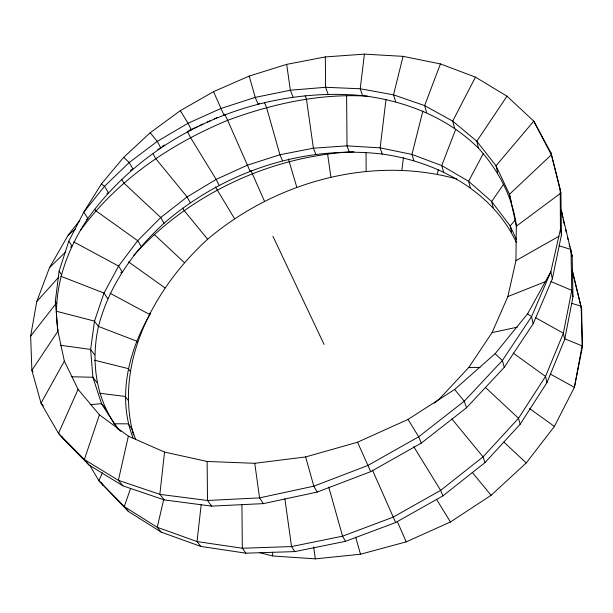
<?xml version="1.0" encoding="UTF-8"?>
<svg xmlns="http://www.w3.org/2000/svg" width="613" height="613" viewBox="0 0 613 613"><rect width="100%" height="100%" fill="white"/><g stroke="black" fill="none" stroke-linecap="round" stroke-linejoin="round"><path stroke-width="0.92" d="M434.333 403.101L438.785 399.599L468.792 367.455L492.063 332.614L507.87 296.539L515.931 260.648L516.322 226.212L509.464 194.306L496.024 165.771L476.799 141.235L452.7 121.098L424.64 105.605L393.531 94.839L360.245 88.77L325.595 87.291L290.347 90.241L255.23 97.39L220.91 108.493L188.045 123.267L157.265 141.396L129.213 162.529L104.517 186.268L83.805 212.152L68.786 241.208L59.093 271.23L55.316 301.481L57.936 331.158L64.35 361.111L78.081 389.385L99.421 414.809L128.37 436.134L164.552 452.08L207.133 461.466L254.763 463.305L305.634 456.953L357.532 442.218L408.013 419.438L454.616 389.485L495.097 353.716L527.601 313.825L550.857 271.697L560.435 229.3L560.228 189.294L550.995 152.928L533.77 121.136L506.989 96.172L475.45 77.131L440.425 63.921L403.063 56.35L364.398 54.136L325.334 56.925L286.692 64.365L249.2 76.073L213.531 91.651L180.322 110.677L150.17 132.737L123.665 157.349L101.36 184.007L83.805 212.152L87.858 218.435C65.775 251.491 51.906 291.083 57.936 331.158L31.884 370.336L41.025 403.162L58.48 433.345L63.208 438.893L89.038 465.052L122.952 485.841L164.223 499.909L211.6 506.116L263.337 503.625L317.205 492.078L370.719 471.65L421.284 443.115L466.493 407.768L504.284 367.325L533.187 323.718L552.328 278.938L561.462 234.84L560.895 193.034L560.228 189.294M133.473 435.008C113.734 362.222 154.859 287.236 207.615 239.262C274.984 182.153 370.551 155.097 456.716 178.981M164.552 452.08L159.847 494.354L164.223 499.909M201.202 504.66L197.003 541.563L200.842 546.444L245.928 553.179L294.838 551.593L345.517 541.325L395.653 522.521L442.892 495.886L485.013 462.593L520.169 424.227L546.98 382.581L564.665 339.533L572.979 296.853L572.174 256.104L561.669 211.853L560.405 209.347M364.398 54.136L360.245 88.77L362.559 95.651C405.438 100.877 447.559 117.474 478.538 148.269C498.446 170.192 512.813 197.164 516.537 226.772M385.983 99.704L380.137 147.871L382.221 154.07C436.709 161.564 492.331 190.85 516.292 242.388M401.898 170.153L403.461 157.403M118.439 429.008C95.85 400.32 90.655 361.655 98.432 326.629C108.746 286.194 133.458 251.085 164.046 223.27C223.255 171.747 303.925 144.676 382.221 154.07M133.151 438.195C117.106 397.469 128.439 351.18 149.917 314.622L150.216 312.753M33.041 371.739L31.884 370.336L30.65 336.1L36.757 301.55L49.507 267.643L68.173 235.162L79.805 220.335M572.304 270.187L581.645 309.082L582.35 347.349L574.396 387.339L554.382 426.426L526.245 462.961L491.082 495.296L450.44 521.977L406.22 541.861L360.49 554.236L315.327 558.864L272.639 555.96L259.774 552.673M128.37 436.134L118.386 480.316L122.952 485.841M163.732 499.334L157.242 527.303L161.265 532.168L200.842 546.444M403.063 56.35L393.531 94.839L395.676 101.781M422.878 111.007L411.959 154.422L413.89 160.66M437.299 173.9L438.471 169.311M99.421 414.809L84.349 459.528L89.038 465.052M130.531 488.584L124.263 506.576L128.408 511.457L161.265 532.168M440.425 63.921L424.64 105.605L426.633 112.593M455.796 129.136L441.72 165.571L443.513 171.847M78.081 389.385L58.48 433.345L84.349 459.528L118.386 480.316L159.847 494.354L207.501 500.484L259.56 497.879L313.818 486.17L367.731 465.551L418.694 436.785L464.271 401.193L502.384 360.505L531.54 316.676L550.857 271.697L552.328 278.938M102.455 472.853L98.831 480.653L128.408 511.457M475.45 77.131L452.7 121.098L454.555 128.125M483.266 153.641L468.585 181.302L470.24 187.601M64.35 361.111L41.025 403.162L43.385 405.959M506.989 96.172L476.799 141.235L478.538 148.269M503.641 184.222L491.672 201.508L493.227 207.799M80.793 229.952C117.52 179.862 170.721 143.886 227.645 120.332C272.164 103.819 319.733 93.268 367.417 96.172M30.65 336.1L56.442 303.014L55.316 301.481M515.165 220.19L510.123 225.898L511.594 232.166M36.757 301.55L58.764 277.107M133.741 255.284C189.639 193.716 270.854 155.878 353.816 151.695M49.507 267.643L65.829 251.813M70.595 247.192L71.951 245.874L68.786 241.208M68.173 235.162L75.468 228.963M86.402 219.676L87.858 218.435C149.296 133.082 258.288 85.881 362.559 95.651M516.322 226.212L560.895 193.034L550.995 152.928M106.892 193.716L108.378 192.605L104.517 186.268L101.36 184.007M120.707 272.793L122.232 271.712L118.593 266.065L73.813 241.936M130.523 170.445L132.883 168.927L129.213 162.529L123.665 157.349M162.077 146.507L164.522 145.036M515.931 260.648L558.979 236.243M157.671 149.511L160.736 147.856L157.265 141.396L150.17 132.737M259.743 103.206L258.104 104.057L255.23 97.39L249.2 76.073M189.08 130.492L197.777 126.485M199.516 125.688L202.995 124.087M207.347 122.087L209.952 120.884M214.305 118.884L217.784 117.282M507.87 296.539L546.106 281.398M188.927 130.692L191.31 129.795L188.045 123.267L180.322 110.677M492.063 332.614L517.295 327.158M90.195 404.687L101.543 403.653L105.712 409.055M468.792 367.455L480.002 367.417M113.849 423.767L128.178 423.844L131.872 428.709L135.611 439.46M71.859 376.773L92.877 377.256L96.992 382.696M99.781 393.27L125.29 396.458L128.01 400.159M60.549 345.288L90.64 349.433L94.678 354.912M94.448 360.183L128.232 368.612L130.002 371.11M56.756 311.35L94.502 321.097L98.432 326.629M572.044 303.458L581.109 306.125L582.35 347.349M559.087 245.813L570.987 249.476L571.768 290.34L572.979 296.853M98.777 326.568L136.607 341.096L137.465 342.361M60.741 276.21L103.995 293.075L107.788 298.661M564.512 338.652L582.082 345.901L574.396 387.339L550.382 374.091M550.78 281.49L571.768 290.34L563.37 333.181L545.539 376.42L518.506 418.273L483.075 456.861L440.632 490.369L393.048 517.203L342.56 536.168L291.543 546.574L242.327 548.244L197.003 541.563L157.242 527.303L124.263 506.576L98.831 480.653L89.805 465.359M110.087 293.282L149.917 314.622M535.233 317.519L563.37 333.181L564.665 339.533M128.6 261.92L164.805 287.765M513.173 353.057L545.539 376.42L546.98 382.581M529.548 408.549L554.382 426.426M527.601 313.825L531.54 316.676L533.187 323.718M495.097 353.716L502.384 360.505L504.284 367.325M485.335 387.347L518.506 418.273L520.169 424.227M503.924 442.149L526.245 462.961M154.093 234.335L184.199 262.456M516.414 239.545L510.123 225.898L491.672 201.508L468.585 181.302L441.72 165.571L411.959 154.422L380.137 147.871L347.027 145.848L313.396 148.2L279.934 154.737L247.307 165.226L216.151 179.394L187.095 196.934L160.744 217.5L137.703 240.702L118.593 266.065L103.995 293.075L94.502 321.097L90.64 349.433L92.877 377.256L101.543 403.653L116.822 427.629L120.914 431.468M454.616 389.485L464.271 401.193L466.493 407.768M451.865 418.917L483.075 456.861L485.013 462.593M472.248 472.37L491.082 495.296M207.615 239.262L184.053 210.443L182.758 208.075M116.822 427.629L118.386 429.644M211.6 506.116L207.501 500.484L207.133 461.466M245.928 553.179L242.327 548.244L241.928 504.392M59.093 271.23L61.285 274.31M263.337 503.625L259.56 497.879L254.763 463.305M294.838 551.593L291.543 546.574L284.869 498.775M94.839 209.232L95.781 210.719L137.703 240.702L141.182 246.403M408.013 419.438L418.694 436.785L421.284 443.115M413.714 446.601L440.632 490.369L442.892 495.886M436.494 499.288L450.44 521.977M234.549 218.688L215.416 186.888M101.122 482.354L103.022 485.573M121.627 179.28L123.849 183.042L160.744 217.5L164.046 223.27M61.79 436.448L63.208 438.893M317.205 492.078L313.818 486.17L305.634 456.953M345.517 541.325L342.56 536.168L328.752 487.013M153.127 153.917L155.633 158.491L187.095 196.934L190.222 202.765M187.34 131.289L190.459 137.465L216.151 179.394L219.102 185.287M370.719 471.65L357.532 442.218M395.653 522.521L372.459 470.117M272.931 236.266L324.078 344.452M250.073 171.18L227.645 120.332L224.741 114.079L223.975 115.091L213.531 91.651M250.886 170.399L264.464 201.194M397.216 521.288L406.22 541.861M282.524 160.752L279.934 154.737L266.532 107.405L264.51 102.655M288.416 158.943L296.776 187.21M293.029 96.984L290.347 90.241L286.692 64.365M315.818 154.277L313.396 148.2L306.423 99.007L305.182 95.797M328.085 94.111L325.595 87.291L325.334 56.925M349.28 151.986L347.027 145.848L346.613 95.406M355.678 537.141L360.49 554.236M563.117 219.477L564.473 224.971M565.607 229.553L566.282 232.296M567.416 236.879L568.098 239.622M569.224 244.204L569.906 246.947M571.04 251.522L572.174 256.104M572.894 273.766L581.645 309.082M497.672 172.805L496.024 165.771L533.77 121.136L551.332 154.813L509.464 194.306L511.066 201.294M560.435 229.3L561.462 234.84M561.669 211.853L562.734 217.722M572.243 270.164L572.734 272.862M327.564 153.694L330.897 177.134M313.657 546.911L315.327 558.864M272.609 552.144L272.639 555.96M366.022 152.629L366.176 171.333"/></g></svg>
